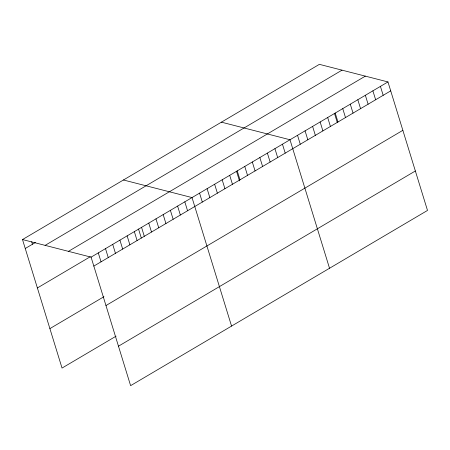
<?xml version="1.0" encoding="UTF-8"?>
<svg xmlns="http://www.w3.org/2000/svg" width="450" height="450" viewBox="0 0 450 450"><rect width="100%" height="100%" fill="white"/><g stroke="black" fill="none" stroke-linecap="round" stroke-linejoin="round"><path stroke-width="0.67" d="M22.5 239.563L319.387 64.344L387.968 81.934L427.5 210.437L130.612 385.656L91.08 257.153L22.5 239.563L62.032 368.066L116.106 336.15M25.251 248.496L35.466 242.471M45.129 245.368L342.017 70.149M68.451 251.347L365.338 76.129M37.389 287.955L90.259 256.748M91.08 257.153L387.968 81.934M93.831 266.085L390.718 90.866M49.894 328.607L103.967 296.696M105.969 305.544L402.857 130.326M118.474 346.196L415.361 170.977M221.417 122.169L289.997 139.759L329.529 268.256M123.441 179.989L192.021 197.578L231.553 326.081M380.43 86.383L383.181 95.316M372.892 90.832L375.643 99.765M365.361 95.276L368.106 104.214M357.823 99.726L360.568 108.658M350.286 104.175L353.036 113.108M342.748 108.619L345.499 117.557M335.211 113.068L337.961 122.006M334.474 113.383L337.252 122.417M327.679 117.517L330.424 126.45M320.141 121.967L322.886 130.899M312.604 126.411L315.354 135.349M305.066 130.86L307.817 139.793M297.529 135.309L300.279 144.242M282.459 144.203L285.21 153.141M274.922 148.652L277.673 157.584M267.384 153.101L270.135 162.034M259.847 157.545L262.597 166.483M252.315 161.994L255.06 170.933M244.778 166.444L247.528 175.376M237.24 170.893L239.991 179.826M236.498 171.203L239.479 180.883M229.703 175.337L232.453 184.275M222.171 179.786L224.916 188.719M214.633 184.236L217.378 193.168M207.096 188.685L209.846 197.618M199.558 193.129L202.309 202.067M184.815 201.831L187.56 210.769M177.604 206.089L180.349 215.021M170.393 210.341L173.143 219.279M163.181 214.599L165.932 223.532M155.97 218.852L158.721 227.79M148.764 223.11L151.509 232.042M141.553 227.362L144.298 236.301M138.527 229.028L141.306 238.061M134.342 231.621L137.093 240.553M127.131 235.873L129.881 244.811M119.919 240.131L122.67 249.064M112.714 244.384L115.459 253.322M105.502 248.642L108.248 257.574M98.291 252.894L101.042 261.832M31.674 241.689L32.456 244.243"/></g></svg>
